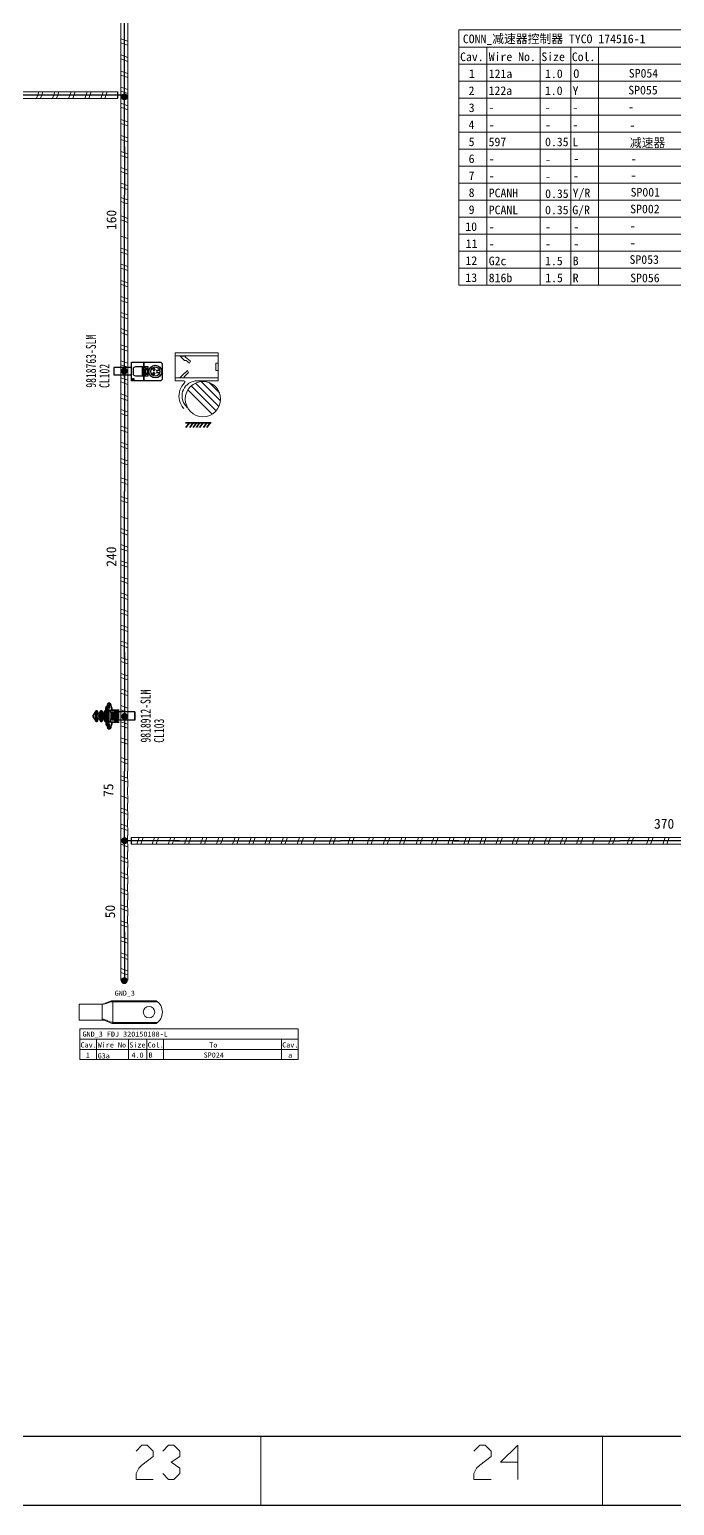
# Model space of a CAD drawing. Header units: millimetres. Extents: x 17 to 3784, y 12 to 1382.
# Drawn here: x 1148.4 to 1242.7, y 12.2 to 228.1 of the extents above; entities that cross this region are included whole.
import ezdxf

# ---------------------------------------------------------------- set-up
doc = ezdxf.new("R2010")
doc.units = ezdxf.units.MM
doc.layers.add('ENT', color=7, linetype='Continuous', lineweight=18)
doc.layers.add('粗实线层', color=7, linetype='Continuous', lineweight=35)
doc.styles.add('FangSong_GB2312_Style', font='simfang.ttf')
doc.styles.add('foton', font='', dxfattribs={"width": 0.7})
doc.styles.get('foton').set_extended_font_data('宋体')

# ---------------------------------------------------------------- blocks, each defined once
blk = doc.blocks.new('Z$W@#6C454813')
at = {"color": 255}
for p, q in [((2.47, 10.11), (1.59, 9.69)), ((1.89, 9.2), (2.75, 9.65)), ((2.65, 11.55), (2.65, 10.52)), ((3.07, 9.71), (3.86, 9.06)), ((3.23, 10.52), (3.23, 11.55)), ((4.23, 9.5), (3.43, 10.16)), ((1.37, 6.03), (4.35, 6.03)), ((1.9, 6.95), (1.67, 6.95)), ((1.67, 6.95), (1.67, 6.55)), ((1.9, 6.95), (1.9, 7.61)), ((1.9, 7.61), (3.87, 7.61)), ((2.25, 7.31), (1.9, 7.31)), ((2.25, 6.96), (3.52, 6.96)), ((2.25, 6.77), (3.52, 6.77)), ((3.52, 7.31), (3.87, 7.31)), ((3.87, 7.61), (3.87, 6.95)), ((3.87, 6.95), (4.13, 6.95)), ((4.13, 6.95), (4.13, 6.55))]:
    blk.add_line(p, q, dxfattribs=at)
for points in [[(0.7, 12.33), (5.15, 12.33, -0.414214), (5.85, 11.63), (5.85, 6.55), (0, 6.55), (0, 11.63, -0.414214)], [(1.37, 6.55), (4.35, 6.55), (4.35, 4.06, -0.414214), (3.65, 3.36), (2.07, 3.36, -0.414214), (1.37, 4.06)]]:
    blk.add_lwpolyline(points, format="xyb", close=True, dxfattribs=at)
for points in [[(0, 6.55), (5.85, 6.55), (5.85, 2.73), (0, 2.73)], [(1.37, 7.8), (4.35, 7.8), (4.35, 6.55), (1.37, 6.55)], [(2.25, 7.61), (3.52, 7.61), (3.52, 6.55), (2.25, 6.55)], [(1.65, 2.73), (1.65, -2.71), (3.97, -2.71), (3.97, 2.73)], [(5.12, 3.5), (5.57, 3.5), (5.57, 3.12), (5.12, 3.12)]]:
    blk.add_lwpolyline(points, close=True, dxfattribs=at)
for radius in [1.97, 1.42]:
    blk.add_circle((2.93, 10.16), radius, dxfattribs=at)
for centre, radius, start, end in [((2.71, 9.94), 0.29, 143.9769, 278.9054), ((2.94, 10.4), 0.31, 22.863, 157.137), ((3.18, 9.99), 0.299, 247.9797, 33.604)]:
    blk.add_arc(centre, radius, start, end, dxfattribs=at)

msp = doc.modelspace()

# ---------------------------------------------------------------- hatches: boundary and pattern name
h = msp.add_hatch(color=0)
edge = h.paths.add_edge_path(flags=0)
edge.add_arc((1162.23, 218.25), 0.507, 180, 540)
h = msp.add_hatch(color=0)
edge = h.paths.add_edge_path(flags=0)
edge.add_arc((1162.21, 178.15), 0.507, 180, 540)
h = msp.add_hatch(color=0)
edge = h.paths.add_edge_path(flags=0)
edge.add_arc((1162.26, 127.63), 0.507, 180, 540)
h = msp.add_hatch(color=0)
edge = h.paths.add_edge_path(flags=0)
edge.add_arc((1162.26, 109.45), 0.507, 180, 540)
h = msp.add_hatch(color=0)
edge = h.paths.add_edge_path(flags=0)
edge.add_arc((1162.22, 88.98), 0.507, 180, 540)

# ---------------------------------------------------------------- linework, layer by layer
for p, q in [((1161.24, 219.01), (1161.24, 218.08)), ((1163.24, 109.92), (1163.24, 108.93)), ((1161.72, 89.03), (1162.71, 89.03))]:
    msp.add_line(p, q)
at = {"color": 0, "lineweight": 35, "ltscale": 0.027679}
for p, q in [((1160.11, 129.56), (1159.86, 129.56)), ((1160.11, 125.79), (1159.86, 125.79))]:
    msp.add_line(p, q, dxfattribs=at)
at = {"color": 0, "lineweight": 35, "ltscale": 0.100609}
msp.add_line((1157.64, 127.67), (1158.09, 128.44), dxfattribs=at)
at = {"color": 0, "lineweight": 35, "ltscale": 0.10061}
msp.add_line((1157.64, 127.67), (1158.09, 126.91), dxfattribs=at)
at = {"color": 0, "lineweight": 35, "ltscale": 0.017883}
for p, q in [((1158.1, 128.45), (1158.26, 128.45)), ((1158.1, 126.9), (1158.26, 126.9))]:
    msp.add_line(p, q, dxfattribs=at)
at = {"color": 0, "lineweight": 35, "ltscale": 0.032245}
for p, q in [((1158.26, 128.05), (1158.54, 128.05)), ((1158.26, 127.29), (1158.54, 127.29))]:
    msp.add_line(p, q, dxfattribs=at)
at = {"color": 0, "lineweight": 35, "ltscale": 0.051179}
for p, q in [((1158.54, 128.05), (1158.77, 128.44)), ((1158.54, 127.3), (1158.77, 126.91))]:
    msp.add_line(p, q, dxfattribs=at)
at = {"color": 0, "lineweight": 35, "ltscale": 0.019769}
for p, q in [((1158.78, 128.45), (1158.96, 128.45)), ((1158.78, 126.9), (1158.96, 126.9))]:
    msp.add_line(p, q, dxfattribs=at)
at = {"color": 0, "lineweight": 35, "ltscale": 0.029858}
for p, q in [((1158.9, 128.05), (1159.16, 128.05)), ((1158.9, 127.29), (1159.16, 127.29))]:
    msp.add_line(p, q, dxfattribs=at)
at = {"color": 0, "lineweight": 35, "ltscale": 0.051177}
msp.add_line((1159.16, 128.05), (1159.39, 128.44), dxfattribs=at)
at = {"color": 0, "lineweight": 35, "ltscale": 0.01853}
msp.add_line((1159.4, 128.45), (1159.57, 128.45), dxfattribs=at)
at = {"color": 0, "lineweight": 35, "ltscale": 0.02207}
for p, q in [((1159.51, 128.05), (1159.7, 128.05)), ((1159.51, 127.29), (1159.7, 127.29))]:
    msp.add_line(p, q, dxfattribs=at)
at = {"color": 0, "lineweight": 35, "ltscale": 0.120856}
for p, q in [((1161.27, 128.56), (1160.2, 128.56)), ((1161.27, 126.79), (1160.2, 126.79))]:
    msp.add_line(p, q, dxfattribs=at)
at = {"color": 0, "lineweight": 35, "ltscale": 0.032373}
for p, q in [((1160.43, 128.23), (1160.72, 128.23)), ((1160.62, 128.22), (1160.91, 128.22))]:
    msp.add_line(p, q, dxfattribs=at)
at = {"color": 0, "lineweight": 35, "ltscale": 0.021804}
for p, q in [((1160.62, 128.22), (1160.43, 128.23)), ((1160.91, 128.31), (1160.72, 128.32)), ((1160.91, 128.22), (1160.72, 128.23)), ((1161.27, 128.56), (1161.46, 128.56)), ((1160.91, 127.12), (1160.72, 127.12)), ((1161.27, 126.79), (1161.46, 126.78))]:
    msp.add_line(p, q, dxfattribs=at)
at = {"color": 0, "lineweight": 35, "ltscale": 0.124999}
msp.add_line((1160.43, 127.12), (1160.43, 128.23), dxfattribs=at)
at = {"color": 0, "lineweight": 35, "ltscale": 0.1}
for p, q in [((1160.51, 128.12), (1160.51, 127.23)), ((1160.9, 128.12), (1160.9, 127.23))]:
    msp.add_line(p, q, dxfattribs=at)
at = {"color": 0, "lineweight": 35, "ltscale": 0.009468}
msp.add_line((1160.59, 128.12), (1160.51, 128.12), dxfattribs=at)
at = {"color": 0, "lineweight": 35, "ltscale": 0.099998}
for p, q in [((1160.59, 128.12), (1160.59, 127.24)), ((1160.7, 128.12), (1160.7, 127.24))]:
    msp.add_line(p, q, dxfattribs=at)
at = {"color": 0, "lineweight": 35, "ltscale": 0.012451}
for p, q in [((1160.7, 128.12), (1160.59, 128.12)), ((1161.14, 128.19), (1161.03, 128.19)), ((1160.7, 127.24), (1160.59, 127.24)), ((1161.14, 127.17), (1161.03, 127.17))]:
    msp.add_line(p, q, dxfattribs=at)
at = {"color": 0, "lineweight": 35, "ltscale": 0.01149}
msp.add_line((1160.62, 128.12), (1160.62, 128.22), dxfattribs=at)
at = {"color": 0, "lineweight": 35, "ltscale": 0.002181}
for p, q in [((1160.72, 128.12), (1160.7, 128.12)), ((1160.72, 127.23), (1160.7, 127.24))]:
    msp.add_line(p, q, dxfattribs=at)
at = {"color": 0, "lineweight": 35, "ltscale": 0.010001}
for p, q in [((1160.72, 128.32), (1160.72, 128.23)), ((1160.72, 127.12), (1160.72, 127.04))]:
    msp.add_line(p, q, dxfattribs=at)
at = {"color": 0, "lineweight": 35, "ltscale": 0.047321}
for p, q in [((1160.72, 128.32), (1161.14, 128.32)), ((1160.72, 127.04), (1161.14, 127.04))]:
    msp.add_line(p, q, dxfattribs=at)
at = {"color": 0, "lineweight": 35, "ltscale": 0.019922}
for p, q in [((1160.9, 128.12), (1160.72, 128.12)), ((1160.9, 127.23), (1160.72, 127.23))]:
    msp.add_line(p, q, dxfattribs=at)
at = {"color": 0, "lineweight": 35, "ltscale": 0.099999}
for p, q in [((1160.72, 128.12), (1160.72, 127.23)), ((1160.9, 128.12), (1160.9, 127.23))]:
    msp.add_line(p, q, dxfattribs=at)
at = {"color": 0, "lineweight": 35, "ltscale": 0.000439834}
msp.add_line((1160.9, 128.12), (1160.9, 128.12), dxfattribs=at)
at = {"color": 0, "lineweight": 35, "ltscale": 0.025537}
msp.add_line((1160.91, 128.31), (1161.14, 128.31), dxfattribs=at)
at = {"color": 0, "lineweight": 35, "ltscale": 0.01}
msp.add_line((1160.91, 128.31), (1160.91, 128.22), dxfattribs=at)
at = {"color": 0, "lineweight": 35, "ltscale": 0.114999}
msp.add_line((1161.03, 127.17), (1161.03, 128.19), dxfattribs=at)
at = {"color": 0, "lineweight": 35, "ltscale": 0.014999}
msp.add_line((1161.14, 128.19), (1161.14, 128.32), dxfattribs=at)
at = {"color": 0, "lineweight": 35, "ltscale": 0.199999}
msp.add_line((1161.27, 128.56), (1161.27, 126.79), dxfattribs=at)
at = {"color": 0}
for p, q in [((1163.75, 128.29), (1161.36, 128.28)), ((1163.75, 127.06), (1161.36, 127.07))]:
    msp.add_line(p, q, dxfattribs=at)
at = {"color": 0, "lineweight": 35, "ltscale": 0.137499}
for p, q in [((1161.36, 128.28), (1161.36, 127.07)), ((1163.75, 128.29), (1163.75, 127.06))]:
    msp.add_line(p, q, dxfattribs=at)
at = {"color": 0, "lineweight": 35, "ltscale": 0.051178}
msp.add_line((1159.16, 127.3), (1159.39, 126.91), dxfattribs=at)
at = {"color": 0, "lineweight": 35, "ltscale": 0.018536}
msp.add_line((1159.4, 126.9), (1159.57, 126.9), dxfattribs=at)
at = {"color": 0, "lineweight": 35, "ltscale": 0.032379}
msp.add_line((1160.43, 127.12), (1160.72, 127.12), dxfattribs=at)
at = {"color": 0, "lineweight": 35, "ltscale": 0.113794}
msp.add_line((1160.45, 126.78), (1161.46, 126.78), dxfattribs=at)
at = {"color": 0, "lineweight": 35, "ltscale": 0.010273}
msp.add_line((1160.6, 127.23), (1160.51, 127.23), dxfattribs=at)
at = {"color": 0, "lineweight": 35, "ltscale": 0.004356}
msp.add_line((1160.51, 127.23), (1160.55, 127.23), dxfattribs=at)
at = {"color": 0, "lineweight": 35, "ltscale": 0.023842}
msp.add_line((1160.55, 127.23), (1160.76, 127.23), dxfattribs=at)
at = {"color": 0, "lineweight": 35, "ltscale": 0.001513}
msp.add_line((1160.59, 127.24), (1160.61, 127.23), dxfattribs=at)
at = {"color": 0, "lineweight": 35, "ltscale": 0.012045}
msp.add_line((1160.62, 127.12), (1160.62, 127.23), dxfattribs=at)
at = {"color": 0, "lineweight": 35, "ltscale": 0.002853}
msp.add_line((1160.77, 127.23), (1160.74, 127.23), dxfattribs=at)
at = {"color": 0, "lineweight": 35, "ltscale": 0.018183}
msp.add_line((1160.74, 127.23), (1160.9, 127.23), dxfattribs=at)
at = {"color": 0, "lineweight": 35, "ltscale": 0.000439867}
msp.add_line((1160.9, 127.23), (1160.9, 127.23), dxfattribs=at)
at = {"color": 0, "lineweight": 35, "ltscale": 0.009064}
msp.add_line((1160.91, 127.12), (1160.91, 127.04), dxfattribs=at)
at = {"color": 0, "lineweight": 35, "ltscale": 0.012463}
msp.add_line((1161.14, 127.16), (1161.03, 127.17), dxfattribs=at)
at = {"color": 0, "lineweight": 35, "ltscale": 0.015}
msp.add_line((1161.14, 127.04), (1161.14, 127.17), dxfattribs=at)
for points in [[(18.14, 1381.34), (3479.85, 1381.34), (3479.85, 12.21), (18.14, 12.21)], [(43.28, 1371.36), (3469.6, 1371.36), (3469.6, 22.31), (43.28, 22.31)]]:
    msp.add_lwpolyline(points, close=True)
at = {"color": 0, "linetype": 'Continuous', "lineweight": 13}
for points in [[(1162.23, 234.5), (1162.23, 210.99)], [(1162.23, 201.54), (1162.23, 178.03)], [(1175.97, 180.35), (1169.67, 180.35), (1169.67, 180.79), (1175.97, 180.79), (1175.97, 178.2), (1175.97, 179.31), (1175.6, 179.31), (1175.97, 179.31)], [(1175.97, 177.16), (1169.67, 177.16), (1169.67, 180.35)], [(1171.18, 180.34), (1170.38, 180.34), (1170.4, 180.32), (1171.04, 179.68), (1171.3, 179.68), (1171.74, 179.31), (1171.89, 179.57), (1171.16, 180.18)], [(1171.16, 180.18), (1171.13, 180.23), (1171.13, 180.28), (1171.16, 180.33), (1171.18, 180.34)], [(1175.97, 176.71), (1175.97, 178.2), (1175.6, 178.2), (1175.6, 179.31), (1175.6, 178.2), (1175.97, 178.2)], [(1162.23, 177.85), (1162.23, 160.51)], [(1169.67, 176.71), (1169.67, 177.16)], [(1170.99, 177.32), (1171.6, 177.93), (1171.45, 178.2), (1171.08, 177.83), (1171.04, 177.83), (1170.4, 177.19), (1170.38, 177.17), (1171.01, 177.17)], [(1169.67, 176.72), (1170.9, 176.72)], [(1171.03, 176.4), (1170.82, 176.17), (1170.64, 175.92), (1170.49, 175.64), (1170.37, 175.36), (1170.29, 175.06), (1170.24, 174.75), (1170.22, 174.44), (1170.25, 174.13), (1170.31, 173.83), (1170.41, 173.53), (1170.53, 173.25), (1170.69, 172.98), (1170.81, 172.82), (1170.94, 172.67)], [(1171.41, 172.83), (1171.21, 173.04), (1171.03, 173.28), (1170.89, 173.53), (1170.78, 173.81), (1170.7, 174.15), (1170.67, 174.49), (1170.7, 174.84), (1170.76, 175.13), (1170.87, 175.41), (1171.01, 175.67), (1171.18, 175.91), (1171.41, 176.15), (1171.68, 176.36), (1171.97, 176.52), (1172.29, 176.63), (1172.59, 176.69), (1172.89, 176.72)], [(1171.03, 176.4), (1171.07, 176.47), (1171.08, 176.54), (1171.07, 176.6), (1171.01, 176.67), (1170.93, 176.71), (1170.9, 176.72)], [(1175.08, 171.84), (1171.53, 175.4)], [(1175.65, 172.32), (1172, 175.97)], [(1176.07, 172.95), (1172.63, 176.39)], [(1172.89, 176.72), (1175.97, 176.72)], [(1176.3, 173.77), (1173.45, 176.61)], [(1176.14, 174.98), (1174.66, 176.45)], [(1162.23, 160.51), (1162.23, 137)], [(1162.23, 136.97), (1162.23, 119.64)]]:
    msp.add_lwpolyline(points, dxfattribs=at)
at = {"color": 0, "linetype": 'Continuous', "lineweight": 25}
for points in [[(1162.23, 210.2), (1162.23, 234.5)], [(1162.23, 177.24), (1162.23, 203.87)], [(1162.23, 177.85), (1162.23, 160.51)], [(1162.23, 136.22), (1162.23, 160.51)], [(1162.23, 136.98), (1162.23, 119.64)]]:
    msp.add_lwpolyline(points, dxfattribs=at)
at = {"color": 7, "linetype": 'Continuous', "lineweight": 0}
for points in [[(1161.74, 227.44), (1161.74, 229.79)], [(1162.72, 229.79), (1162.72, 227.44)], [(1161.74, 225.08), (1161.74, 227.44)], [(1161.74, 226.73), (1162.72, 226.38)], [(1162.72, 227.44), (1162.72, 225.08)], [(1161.74, 226.14), (1162.72, 225.79)], [(1161.74, 222.73), (1161.74, 225.08)], [(1162.72, 225.08), (1162.72, 222.73)], [(1161.74, 224.38), (1162.72, 224.02)], [(1161.74, 223.79), (1162.72, 223.43)], [(1161.74, 220.37), (1161.74, 222.73)], [(1162.72, 222.73), (1162.72, 220.37)], [(1161.74, 222.02), (1162.72, 221.67)], [(1161.74, 221.43), (1162.72, 221.08)], [(1161.74, 218.02), (1161.74, 220.37)], [(1162.72, 220.37), (1162.72, 218.02)], [(1146.31, 218.98), (1148.66, 218.98)], [(1148.66, 218.98), (1151.02, 218.98)], [(1149.72, 218.98), (1149.37, 218)], [(1150.31, 218.98), (1149.96, 218)], [(1151.02, 218.98), (1153.37, 218.98)], [(1152.08, 218.98), (1151.72, 218)], [(1152.66, 218.98), (1152.31, 218)], [(1153.37, 218.98), (1155.73, 218.98)], [(1154.43, 218.98), (1154.08, 218)], [(1155.02, 218.98), (1154.67, 218)], [(1155.73, 218.98), (1161.32, 218.98)], [(1156.78, 218.98), (1156.43, 218)], [(1157.37, 218.98), (1157.02, 218)], [(1159.14, 218.98), (1158.79, 218)], [(1159.73, 218.98), (1159.37, 218)], [(1161.74, 219.67), (1162.72, 219.31)], [(1161.74, 219.08), (1162.72, 218.72)], [(1148.66, 218), (1146.31, 218)], [(1151.02, 218), (1148.66, 218)], [(1153.37, 218), (1151.02, 218)], [(1155.73, 218), (1153.37, 218)], [(1161.28, 218), (1155.73, 218)], [(1161.74, 215.66), (1161.74, 218.02)], [(1161.74, 217.31), (1162.72, 216.96)], [(1161.74, 216.72), (1162.72, 216.37)], [(1162.72, 218.02), (1162.72, 215.66)], [(1161.74, 213.31), (1161.74, 215.66)], [(1161.74, 214.96), (1162.72, 214.6)], [(1161.74, 214.37), (1162.72, 214.02)], [(1162.72, 215.66), (1162.72, 213.31)], [(1161.74, 210.96), (1161.74, 213.31)], [(1161.74, 212.6), (1162.72, 212.25)], [(1161.74, 212.01), (1162.72, 211.66)], [(1162.72, 213.31), (1162.72, 210.96)], [(1161.74, 208.6), (1161.74, 210.96)], [(1162.72, 209.9), (1161.74, 210.25)], [(1162.72, 209.31), (1161.74, 209.66)], [(1162.72, 210.96), (1162.72, 208.6)], [(1161.74, 206.25), (1161.74, 208.6)], [(1162.72, 207.54), (1161.74, 207.9)], [(1162.72, 206.95), (1161.74, 207.31)], [(1162.72, 208.6), (1162.72, 206.25)], [(1162.7, 205.28), (1161.72, 205.63)], [(1161.74, 203.89), (1161.74, 206.25)], [(1162.72, 206.25), (1162.72, 203.89)], [(1162.7, 204.69), (1161.72, 205.04)], [(1162.71, 203.19), (1161.73, 203.54)], [(1162.71, 202.6), (1161.73, 202.95)], [(1161.74, 201.54), (1161.74, 203.89)], [(1162.72, 203.89), (1162.72, 201.54)], [(1161.74, 199.18), (1161.74, 201.54)], [(1161.74, 200.83), (1162.72, 200.48)], [(1162.72, 201.54), (1162.72, 199.18)], [(1161.74, 200.24), (1162.72, 199.89)], [(1161.74, 196.83), (1161.74, 199.18)], [(1162.72, 199.18), (1162.72, 196.83)], [(1161.74, 197.89), (1162.72, 197.54)], [(1161.74, 194.48), (1161.74, 196.83)], [(1162.72, 196.83), (1162.72, 194.48)], [(1161.74, 196.12), (1162.72, 195.77)], [(1161.74, 195.54), (1162.72, 195.18)], [(1161.74, 193.77), (1162.72, 193.42)], [(1161.74, 193.18), (1162.72, 192.83)], [(1161.74, 117.28), (1161.74, 119.64)], [(1161.74, 118.93), (1162.72, 118.58)], [(1162.71, 119.64), (1162.72, 117.28)], [(1161.74, 118.34), (1162.72, 117.99)], [(1161.74, 114.93), (1161.74, 117.28)], [(1162.71, 117.28), (1162.72, 114.93)], [(1161.74, 115.99), (1162.72, 115.63)], [(1161.74, 112.57), (1161.74, 114.93)], [(1162.71, 114.93), (1162.72, 112.57)], [(1161.74, 114.22), (1162.72, 113.87)], [(1161.74, 113.63), (1162.72, 113.28)], [(1161.74, 110.22), (1161.74, 112.57)], [(1162.71, 112.57), (1162.72, 110.22)], [(1161.74, 111.87), (1162.72, 111.51)], [(1161.74, 111.28), (1162.72, 110.92)], [(1161.74, 107.86), (1161.74, 110.22)], [(1162.71, 110.22), (1162.72, 107.86)], [(1161.74, 109.51), (1162.72, 109.16)], [(1161.74, 108.92), (1162.72, 108.57)], [(1163.25, 109.91), (1165.6, 109.91)], [(1165.6, 108.93), (1163.25, 108.93)], [(1164.04, 108.95), (1164.4, 109.93)], [(1164.63, 108.95), (1164.98, 109.93)], [(1165.6, 109.91), (1167.96, 109.91)], [(1167.96, 108.93), (1165.6, 108.93)], [(1166.31, 108.93), (1166.66, 109.91)], [(1166.9, 108.93), (1167.25, 109.91)], [(1167.96, 109.91), (1170.31, 109.91)], [(1170.31, 108.93), (1167.96, 108.93)], [(1168.66, 108.93), (1169.02, 109.91)], [(1169.25, 108.93), (1169.61, 109.91)], [(1170.31, 109.91), (1172.67, 109.91)], [(1172.67, 108.93), (1170.31, 108.93)], [(1171.37, 109.91), (1171.02, 108.93)], [(1171.96, 109.91), (1171.61, 108.93)], [(1172.67, 109.91), (1175.02, 109.91)], [(1175.02, 108.93), (1172.67, 108.93)], [(1173.72, 109.91), (1173.37, 108.93)], [(1174.31, 109.91), (1173.96, 108.93)], [(1175.02, 109.91), (1177.37, 109.91)], [(1177.37, 108.93), (1175.02, 108.93)], [(1176.08, 109.91), (1175.73, 108.93)], [(1176.67, 109.91), (1176.31, 108.93)], [(1177.37, 109.91), (1179.73, 109.91)], [(1179.73, 108.93), (1177.37, 108.93)], [(1178.43, 109.91), (1178.08, 108.93)], [(1179.02, 109.91), (1178.67, 108.93)], [(1179.73, 109.91), (1182.08, 109.91)], [(1182.08, 108.93), (1179.73, 108.93)], [(1180.79, 109.91), (1180.43, 108.93)], [(1181.38, 109.91), (1181.02, 108.93)], [(1182.08, 109.91), (1184.44, 109.91)], [(1184.44, 108.93), (1182.08, 108.93)], [(1183.14, 109.91), (1182.79, 108.93)], [(1183.73, 109.91), (1183.38, 108.93)], [(1184.44, 109.91), (1186.79, 109.91)], [(1186.79, 108.93), (1184.44, 108.93)], [(1185.5, 109.91), (1185.14, 108.93)], [(1186.09, 109.91), (1185.73, 108.93)], [(1186.79, 109.91), (1189.15, 109.91)], [(1189.15, 108.93), (1186.79, 108.93)], [(1187.85, 109.91), (1187.5, 108.93)], [(1188.44, 109.91), (1188.09, 108.93)], [(1189.15, 109.91), (1191.5, 109.91)], [(1191.5, 108.93), (1189.15, 108.93)], [(1190.21, 109.91), (1189.85, 108.93)], [(1191.5, 109.91), (1193.85, 109.91)], [(1193.85, 108.93), (1191.5, 108.93)], [(1192.56, 109.91), (1192.21, 108.93)], [(1193.15, 109.91), (1192.8, 108.93)], [(1193.85, 109.91), (1196.21, 109.91)], [(1196.21, 108.93), (1193.85, 108.93)], [(1194.91, 108.94), (1195.27, 109.92)], [(1195.5, 108.94), (1195.86, 109.92)], [(1199.42, 108.93), (1195.97, 108.93)], [(1196.05, 109.91), (1199.42, 109.91)], [(1197.77, 108.93), (1198.12, 109.91)], [(1198.36, 108.93), (1198.71, 109.91)], [(1199.42, 109.91), (1201.77, 109.91)], [(1201.77, 108.93), (1199.42, 108.93)], [(1200.12, 108.93), (1200.48, 109.91)], [(1200.71, 108.93), (1201.06, 109.91)], [(1201.77, 109.91), (1204.13, 109.91)], [(1204.13, 108.93), (1201.77, 108.93)], [(1202.48, 108.93), (1202.83, 109.91)], [(1203.07, 108.93), (1203.42, 109.91)], [(1204.13, 109.91), (1206.48, 109.91)], [(1206.48, 108.93), (1204.13, 108.93)], [(1204.92, 108.95), (1205.27, 109.93)], [(1205.51, 108.95), (1205.86, 109.93)], [(1206.48, 109.91), (1208.83, 109.91)], [(1208.83, 108.93), (1206.48, 108.93)], [(1207.19, 108.93), (1207.54, 109.91)], [(1207.77, 108.93), (1208.13, 109.91)], [(1208.83, 109.91), (1211.19, 109.91)], [(1211.19, 108.93), (1208.83, 108.93)], [(1209.54, 108.93), (1209.89, 109.91)], [(1210.13, 108.93), (1210.48, 109.91)], [(1211.19, 109.9), (1213.54, 109.9)], [(1213.54, 108.92), (1211.19, 108.92)], [(1212.25, 109.9), (1211.9, 108.92)], [(1212.84, 109.9), (1212.49, 108.92)], [(1213.54, 109.9), (1215.9, 109.9)], [(1215.9, 108.92), (1213.54, 108.92)], [(1214.6, 109.9), (1214.25, 108.92)], [(1215.19, 109.9), (1214.84, 108.92)], [(1215.9, 109.9), (1218.25, 109.9)], [(1218.25, 108.92), (1215.9, 108.92)], [(1216.96, 109.9), (1216.61, 108.92)], [(1217.55, 109.9), (1217.19, 108.92)], [(1218.25, 109.9), (1220.61, 109.9)], [(1220.61, 108.92), (1218.25, 108.92)], [(1219.31, 109.9), (1218.96, 108.92)], [(1219.9, 109.9), (1219.55, 108.92)], [(1220.61, 109.9), (1222.96, 109.9)], [(1222.96, 108.92), (1220.61, 108.92)], [(1221.67, 109.9), (1221.31, 108.92)], [(1222.26, 109.9), (1221.9, 108.92)], [(1222.96, 109.9), (1225.32, 109.9)], [(1225.32, 108.92), (1222.96, 108.92)], [(1224.02, 109.9), (1223.67, 108.92)], [(1224.61, 109.9), (1224.26, 108.92)], [(1225.32, 109.9), (1227.67, 109.9)], [(1227.67, 108.92), (1225.32, 108.92)], [(1226.38, 109.9), (1226.02, 108.92)], [(1226.96, 109.9), (1226.61, 108.92)], [(1227.67, 109.9), (1230.03, 109.9)], [(1230.03, 108.92), (1227.67, 108.92)], [(1228.73, 109.9), (1228.38, 108.92)], [(1229.32, 109.9), (1228.97, 108.92)], [(1230.03, 109.9), (1232.38, 109.9)], [(1232.38, 108.92), (1230.03, 108.92)], [(1231.08, 109.9), (1230.73, 108.92)], [(1232.38, 109.9), (1234.73, 109.9)], [(1234.73, 108.92), (1232.38, 108.92)], [(1233.44, 109.9), (1233.09, 108.92)], [(1234.03, 109.9), (1233.68, 108.92)], [(1234.73, 109.9), (1237.09, 109.9)], [(1237.09, 108.92), (1234.73, 108.92)], [(1235.79, 108.94), (1236.15, 109.92)], [(1236.38, 108.94), (1236.74, 109.92)], [(1240.3, 108.92), (1236.85, 108.92)], [(1236.93, 109.9), (1240.3, 109.9)], [(1238.65, 108.92), (1239, 109.9)], [(1239.24, 108.92), (1239.59, 109.9)], [(1240.3, 109.9), (1242.65, 109.9)], [(1242.65, 108.92), (1240.3, 108.92)], [(1241, 108.92), (1241.36, 109.9)], [(1241.59, 108.92), (1241.94, 109.9)], [(1242.65, 109.9), (1245, 109.9)], [(1245, 108.92), (1242.65, 108.92)], [(1161.74, 105.51), (1161.74, 107.86)], [(1161.74, 107.16), (1162.72, 106.8)], [(1161.74, 106.57), (1162.72, 106.22)], [(1162.71, 107.86), (1162.72, 105.51)], [(1161.74, 103.16), (1161.74, 105.51)], [(1161.74, 104.8), (1162.72, 104.45)], [(1161.74, 104.21), (1162.72, 103.86)], [(1162.71, 105.51), (1162.72, 103.16)], [(1161.74, 100.8), (1161.74, 103.16)], [(1161.74, 102.45), (1162.72, 102.1)], [(1161.74, 101.86), (1162.72, 101.51)], [(1162.71, 103.16), (1162.72, 100.8)], [(1161.74, 98.45), (1161.74, 100.8)], [(1161.74, 100.09), (1162.72, 99.74)], [(1161.74, 99.51), (1162.72, 99.15)], [(1162.71, 100.8), (1162.72, 98.45)], [(1161.74, 96.09), (1161.74, 98.45)], [(1161.74, 97.74), (1162.72, 97.39)], [(1161.74, 97.15), (1162.72, 96.8)], [(1162.71, 98.45), (1162.72, 96.09)], [(1161.74, 93.74), (1161.74, 96.09)], [(1162.72, 95.03), (1161.74, 95.39)], [(1162.72, 96.09), (1162.72, 93.74)], [(1162.72, 94.44), (1161.74, 94.8)], [(1161.74, 91.38), (1161.74, 93.74)], [(1162.72, 92.68), (1161.74, 93.03)], [(1162.72, 93.74), (1162.72, 91.38)], [(1162.7, 90.41), (1161.72, 90.77)], [(1162.72, 92.09), (1161.74, 92.44)], [(1161.74, 89.03), (1161.74, 91.38)], [(1162.72, 91.38), (1162.72, 89.03)], [(1162.7, 89.82), (1161.72, 90.18)]]:
    msp.add_lwpolyline(points, dxfattribs=at)
at = {"color": 7, "linetype": 'Continuous', "lineweight": 13}
for points in [[(1211.19, 228.06), (1264.43, 228.06)], [(1211.19, 228.06), (1211.19, 190.71)], [(1211.19, 225.5), (1264.43, 225.5)], [(1215.25, 225.5), (1215.25, 190.71)], [(1223.09, 225.5), (1223.09, 190.71)], [(1227.54, 225.5), (1227.54, 190.71)], [(1231.6, 225.5), (1231.6, 190.71)], [(1211.19, 223.02), (1264.43, 223.02)], [(1211.19, 220.53), (1264.43, 220.53)], [(1211.19, 218.05), (1264.43, 218.05)], [(1211.19, 215.56), (1264.43, 215.56)], [(1211.19, 213.08), (1264.43, 213.08)], [(1162.23, 210.95), (1162.23, 203.86)], [(1211.19, 210.59), (1264.43, 210.59)], [(1211.19, 208.11), (1264.43, 208.11)], [(1211.19, 205.62), (1264.43, 205.62)], [(1211.19, 203.13), (1264.43, 203.13)], [(1211.19, 200.65), (1264.43, 200.65)], [(1211.19, 198.16), (1264.43, 198.16)], [(1211.19, 195.68), (1264.43, 195.68)], [(1211.19, 193.19), (1264.43, 193.19)], [(1211.19, 190.71), (1264.43, 190.71)], [(1162.23, 119.64), (1162.23, 96.13)], [(1170.31, 109.42), (1163.22, 109.42)], [(1193.85, 109.42), (1170.34, 109.42)], [(1211.19, 109.42), (1193.85, 109.42)], [(1234.73, 109.41), (1211.22, 109.41)], [(1252.06, 109.41), (1234.73, 109.41)], [(1162.23, 96.09), (1162.23, 89)], [(1155.64, 85.56), (1158.97, 85.56), (1158.97, 83.21), (1155.64, 83.21), (1155.64, 85.56)], [(1159.11, 85.56), (1159.27, 85.59), (1159.41, 85.63), (1159.56, 85.71), (1159.98, 85.9), (1160.21, 85.98), (1160.35, 86.03), (1160.49, 86.05), (1160.54, 86.05)], [(1160.54, 85.88), (1160.44, 85.88), (1160.26, 85.86), (1160.12, 85.83), (1159.86, 85.75), (1159.58, 85.66), (1159.39, 85.61), (1159.32, 85.6), (1159.17, 85.57)], [(1166.87, 86.05), (1160.54, 86.05), (1160.54, 82.72), (1166.87, 82.72)], [(1167.1, 85.88), (1160.54, 85.88)], [(1160.54, 82.88), (1160.44, 82.89), (1160.33, 82.91), (1160.15, 82.95), (1160.01, 83.01), (1159.74, 83.13), (1159.62, 83.18), (1159.42, 83.27), (1159.35, 83.29), (1159.18, 83.34), (1159.08, 83.35), (1158.97, 83.36)], [(1159.17, 83.2), (1159.36, 83.16), (1159.52, 83.1), (1159.7, 83.01), (1160.14, 82.82), (1160.29, 82.76), (1160.44, 82.72), (1160.54, 82.72)], [(1160.54, 82.88), (1167.1, 82.88)], [(1155.71, 81.94), (1187.65, 81.94)], [(1155.71, 81.94), (1155.71, 77.43)], [(1155.71, 80.41), (1187.65, 80.41)], [(1158.15, 80.41), (1158.15, 77.43)], [(1162.85, 80.41), (1162.85, 77.43)], [(1165.52, 80.41), (1165.52, 77.43)], [(1167.96, 80.41), (1167.96, 77.43)], [(1185.22, 80.41), (1185.22, 77.43)], [(1187.65, 81.94), (1187.65, 77.43)], [(1155.71, 78.92), (1187.65, 78.92)], [(1155.71, 77.43), (1187.65, 77.43)], [(1182.18, 12.34), (1182.18, 22.33)], [(1232.18, 12.34), (1232.18, 22.33)], [(1163.94, 20.17), (1164.79, 21.03)], [(1164.79, 21.03), (1165.58, 21.03)], [(1165.58, 21.03), (1166.44, 20.17)], [(1166.44, 20.17), (1166.44, 19.39)], [(1167.84, 20.17), (1168.7, 21.03)], [(1168.7, 21.03), (1169.48, 21.03)], [(1169.48, 21.03), (1170.34, 20.17)], [(1170.34, 20.17), (1170.34, 19.39)], [(1213.39, 20.17), (1214.25, 21.03)], [(1214.25, 21.03), (1215.03, 21.03)], [(1215.03, 21.03), (1215.89, 20.17)], [(1215.89, 20.17), (1215.89, 19.39)], [(1219.79, 21.03), (1217.29, 18.53)], [(1219.79, 16.03), (1219.79, 21.03)], [(1164.33, 17.67), (1163.94, 16.88)], [(1164.79, 18.13), (1164.33, 17.67)], [(1166.44, 19.39), (1164.79, 18.13)], [(1170.34, 19.39), (1169.09, 18.53)], [(1169.09, 18.53), (1170.34, 17.67)], [(1170.34, 17.67), (1170.34, 16.88)], [(1213.78, 17.67), (1213.39, 16.88)], [(1214.25, 18.13), (1213.78, 17.67)], [(1215.89, 19.39), (1214.25, 18.13)], [(1217.29, 18.53), (1219.79, 18.53)], [(1163.94, 16.88), (1163.94, 16.03)], [(1163.94, 16.03), (1166.44, 16.03)], [(1168.7, 16.03), (1167.84, 16.88)], [(1169.48, 16.03), (1168.7, 16.03)], [(1170.34, 16.88), (1169.48, 16.03)], [(1213.39, 16.88), (1213.39, 16.03)], [(1213.39, 16.03), (1215.89, 16.03)]]:
    msp.add_lwpolyline(points, dxfattribs=at)
at = {"color": 7, "linetype": 'Continuous', "lineweight": 25}
for points in [[(1162.16, 218.49), (1117.31, 218.49)], [(1162.23, 210.96), (1162.23, 203.86)], [(1162.23, 95.34), (1162.23, 119.64)], [(1170.32, 109.42), (1162.13, 109.42)], [(1169.56, 109.42), (1193.85, 109.42)], [(1211.19, 109.42), (1193.85, 109.42)], [(1210.44, 109.41), (1234.73, 109.41)], [(1252.07, 109.41), (1234.73, 109.41)], [(1162.23, 96.1), (1162.23, 89)]]:
    msp.add_lwpolyline(points, dxfattribs=at)
at = {"color": 0, "linetype": 'Continuous', "lineweight": 0}
for points in [[(1161.74, 192.12), (1161.74, 194.48)], [(1162.72, 194.48), (1162.72, 192.12)], [(1161.74, 189.77), (1161.74, 192.12)], [(1161.74, 191.41), (1162.72, 191.06)], [(1161.74, 190.83), (1162.72, 190.47)], [(1162.72, 192.12), (1162.72, 189.77)], [(1161.74, 187.41), (1161.74, 189.77)], [(1161.74, 189.06), (1162.72, 188.71)], [(1161.74, 188.47), (1162.72, 188.12)], [(1162.72, 189.77), (1162.72, 187.41)], [(1161.74, 185.06), (1161.74, 187.41)], [(1161.74, 186.71), (1162.72, 186.35)], [(1161.74, 186.12), (1162.72, 185.76)], [(1162.72, 187.41), (1162.72, 185.06)], [(1161.74, 182.7), (1161.74, 185.06)], [(1161.74, 184.35), (1162.72, 184)], [(1161.74, 183.76), (1162.72, 183.41)], [(1162.72, 185.06), (1162.72, 182.7)], [(1161.74, 180.35), (1161.74, 182.7)], [(1161.74, 182), (1162.72, 181.64)], [(1161.74, 181.41), (1162.72, 181.06)], [(1162.72, 182.7), (1162.72, 180.35)], [(1161.74, 178), (1161.74, 180.35)], [(1161.74, 179.64), (1162.72, 179.29)], [(1162.72, 180.35), (1162.72, 178)], [(1161.74, 179.05), (1162.72, 178.7)], [(1161.74, 175.49), (1161.74, 178.39)], [(1162.72, 176.79), (1161.74, 177.14)], [(1162.72, 178.13), (1162.72, 175.49)], [(1162.72, 176.2), (1161.74, 176.55)], [(1161.74, 173.14), (1161.74, 175.49)], [(1162.72, 175.49), (1162.72, 173.14)], [(1162.72, 174.43), (1161.74, 174.79)], [(1162.72, 173.85), (1161.74, 174.2)], [(1161.74, 170.79), (1161.74, 173.14)], [(1162.72, 173.14), (1162.72, 170.79)], [(1162.7, 172.17), (1161.72, 172.52)], [(1162.7, 171.58), (1161.72, 171.93)], [(1161.74, 168.43), (1161.74, 170.79)], [(1162.72, 170.79), (1162.72, 168.43)], [(1162.72, 169.73), (1161.74, 170.08)], [(1162.72, 169.14), (1161.74, 169.49)], [(1161.74, 166.08), (1161.74, 168.43)], [(1162.72, 168.43), (1162.72, 166.08)], [(1162.72, 167.37), (1161.74, 167.72)], [(1162.72, 166.78), (1161.74, 167.14)], [(1161.74, 162.71), (1161.74, 166.08)], [(1162.72, 165.02), (1161.74, 165.37)], [(1162.72, 164.43), (1161.74, 164.78)], [(1162.72, 166.08), (1162.72, 162.63)], [(1162.71, 162.16), (1161.73, 162.52)], [(1162.71, 161.57), (1161.73, 161.93)], [(1161.74, 160.51), (1161.74, 162.87)], [(1162.72, 162.87), (1162.72, 160.51)], [(1161.74, 158.16), (1161.74, 160.51)], [(1161.74, 159.81), (1162.72, 159.46)], [(1162.72, 160.51), (1162.72, 158.16)], [(1161.74, 159.22), (1162.72, 158.87)], [(1161.74, 155.81), (1161.74, 158.16)], [(1162.72, 158.16), (1162.72, 155.81)], [(1161.74, 156.87), (1162.72, 156.51)], [(1161.74, 153.45), (1161.74, 155.81)], [(1162.72, 155.81), (1162.72, 153.45)], [(1161.74, 155.1), (1162.72, 154.75)], [(1161.74, 154.51), (1162.72, 154.16)], [(1161.74, 151.1), (1161.74, 153.45)], [(1162.72, 153.45), (1162.72, 151.1)], [(1161.74, 152.75), (1162.72, 152.39)], [(1161.74, 152.16), (1162.72, 151.8)], [(1161.74, 148.74), (1161.74, 151.1)], [(1161.74, 150.39), (1162.72, 150.04)], [(1161.74, 149.8), (1162.72, 149.45)], [(1162.72, 151.1), (1162.72, 148.74)], [(1161.74, 146.39), (1161.74, 148.74)], [(1161.74, 148.04), (1162.72, 147.68)], [(1161.74, 147.45), (1162.72, 147.09)], [(1162.72, 148.74), (1162.72, 146.39)], [(1161.74, 144.03), (1161.74, 146.39)], [(1161.74, 145.68), (1162.72, 145.33)], [(1161.74, 145.09), (1162.72, 144.74)], [(1162.72, 146.39), (1162.72, 144.03)], [(1161.74, 141.68), (1161.74, 144.03)], [(1161.74, 143.33), (1162.72, 142.97)], [(1161.74, 142.74), (1162.72, 142.39)], [(1162.72, 144.03), (1162.72, 141.68)], [(1161.74, 139.33), (1161.74, 141.68)], [(1161.74, 140.97), (1162.72, 140.62)], [(1161.74, 140.39), (1162.72, 140.03)], [(1162.72, 141.68), (1162.72, 139.33)], [(1161.74, 136.97), (1161.74, 139.33)], [(1161.74, 138.62), (1162.72, 138.27)], [(1162.72, 139.33), (1162.72, 136.97)], [(1161.74, 138.03), (1162.72, 137.68)], [(1161.74, 134.62), (1161.74, 136.97)], [(1162.72, 135.91), (1161.74, 136.26)], [(1162.72, 136.97), (1162.72, 134.62)], [(1162.72, 135.32), (1161.74, 135.67)], [(1161.74, 132.26), (1161.74, 134.62)], [(1162.72, 133.56), (1161.74, 133.91)], [(1162.72, 134.62), (1162.72, 132.26)], [(1162.72, 132.97), (1161.74, 133.32)], [(1161.74, 129.91), (1161.74, 132.26)], [(1162.72, 132.26), (1162.72, 129.91)], [(1162.7, 131.29), (1161.72, 131.64)], [(1162.7, 130.7), (1161.72, 131.05)], [(1161.74, 127.55), (1161.74, 129.91)], [(1162.72, 129.91), (1162.72, 127.55)], [(1162.72, 128.85), (1161.74, 129.2)], [(1162.72, 128.26), (1161.74, 128.61)], [(1161.74, 125.2), (1161.74, 127.55)], [(1162.72, 127.55), (1162.72, 125.2)], [(1162.72, 126.49), (1161.74, 126.85)], [(1162.72, 125.9), (1161.74, 126.26)], [(1161.74, 121.84), (1161.74, 125.2)], [(1162.72, 124.14), (1161.74, 124.49)], [(1162.72, 123.55), (1161.74, 123.9)], [(1162.72, 125.2), (1162.72, 121.75)], [(1162.7, 121.28), (1161.72, 121.64)], [(1162.7, 120.7), (1161.72, 121.05)], [(1161.74, 119.64), (1161.74, 121.99)], [(1162.72, 121.99), (1162.72, 119.64)]]:
    msp.add_lwpolyline(points, dxfattribs=at)
at = {"color": 0, "lineweight": 35}
msp.add_lwpolyline([(1160.45, 126.79), (1160.45, 126.79), (1160.45, 126.79), (1160.45, 126.79), (1160.2, 126.79)], dxfattribs=at)
at = {"color": 0, "linetype": 'Continuous', "lineweight": 13}
msp.add_circle((1173.73, 174.04), 2.58, dxfattribs=at)
at = {"color": 7, "linetype": 'Continuous', "lineweight": 13}
msp.add_circle((1165.84, 84.38), 0.833, dxfattribs=at)
at = {"color": 0, "linetype": 'Continuous', "lineweight": 13}
msp.add_arc((1171.05, 177.25), 0.092, 135, 243, dxfattribs=at)
at = {"color": 0, "lineweight": 35}
for centre, radius, start, end in [((1156.11, 127.67), 4.43, 11.5926, 24.6806), ((1155.99, 127.68), 4.3, 8.0608, 11.8594), ((1155.99, 127.68), 4.31, 348.1064, 8.0601), ((1156.11, 127.67), 4.43, 335.3204, 348.4449)]:
    msp.add_arc(centre, radius, start, end, dxfattribs=at)
at = {"color": 7, "linetype": 'Continuous', "lineweight": 13}
for centre, radius, start, end in [((1158.98, 87.17), 1.62, 270, 277), ((1165.84, 84.38), 1.96, 302, 58), ((1158.97, 81.64), 1.57, 83, 90), ((1158.98, 81.61), 1.59, 83, 90)]:
    msp.add_arc(centre, radius, start, end, dxfattribs=at)
at = {"color": 0, "lineweight": 35}
for centre, major_axis, ratio, start_param, end_param in [((1159.86, 127.67), (0, 1.88), 0.087133, 0, 1.067052), ((1160.11, 127.67), (0, -1.88), 0.087133, 3.141636, 4.208645), ((1160.11, 127.67), (0, -1.88), 0.087133, 2.954112, 3.141636), ((1158.1, 127.67), (0, 0.775), 0.087133, 0.14609, 2.995504), ((1158.1, 127.67), (0, 0.775), 0.087133, 6.283145, 6.429275), ((1158.26, 127.67), (0, 0.775), 0.087133, 6.283145, 9.424737), ((1158.26, 127.67), (0, 0.381), 0.087133, 1.067052, 3.141552), ((1158.26, 127.67), (0, 0.381), 0.087133, 6.283145, 7.350238), ((1158.26, 127.67), (0, 0.775), 0.087133, 5.225993, 6.283145), ((1158.55, 127.67), (0, 0.381), 0.087133, 0.14609, 2.995504), ((1158.78, 127.67), (0, 0.775), 0.087133, 0.14609, 2.995504), ((1158.78, 127.67), (0, 0.775), 0.087133, 6.283145, 6.429275), ((1158.96, 127.67), (0, 0.775), 0.087133, 0.14609, 2.995504), ((1158.96, 127.67), (0, 0.775), 0.087133, 6.283145, 6.429275), ((1158.96, 127.67), (0, 0.775), 0.087133, 5.225993, 6.283145), ((1159.17, 127.67), (0, 0.381), 0.087133, 0.14609, 2.995504), ((1159.4, 127.67), (0, 0.775), 0.087133, 0.14609, 2.995504), ((1159.4, 127.67), (0, 0.775), 0.087133, 6.283145, 6.429275), ((1159.57, 127.67), (0, 0.775), 0.087133, 0.14609, 2.995504), ((1159.57, 127.67), (0, 0.775), 0.087133, 6.283145, 6.429275), ((1159.57, 127.67), (0, 0.775), 0.087133, 5.225993, 6.283145), ((1159.71, 127.67), (0, 0.381), 0.087133, 0.183505, 2.958112), ((1159.86, 127.67), (0, -1.88), 0.087133, 4.208645, 6.279441), ((1160.11, 127.67), (0, 1.88), 0.087133, 1.067052, 3.141614), ((1158.1, 127.67), (0, 0.775), 0.087133, 2.995504, 3.141552), ((1158.26, 127.67), (0, 0.775), 0.087133, 3.141552, 4.198784), ((1158.78, 127.67), (0, 0.775), 0.087133, 2.995504, 3.141552), ((1158.96, 127.67), (0, 0.775), 0.087133, 2.995504, 3.141552), ((1158.96, 127.67), (0, 0.775), 0.087133, 3.141552, 4.198784), ((1159.4, 127.67), (0, 0.775), 0.087133, 2.995504, 3.141552), ((1159.57, 127.67), (0, 0.775), 0.087133, 2.995504, 3.141552), ((1159.57, 127.67), (0, 0.775), 0.087133, 3.141552, 4.198784), ((1159.86, 127.67), (0, 1.88), 0.087133, 3.137849, 3.141636), ((1160.11, 127.67), (0, 1.88), 0.087133, 3.141614, 3.329066), ((1160.38, 127.23), (0.221, 0), 0.00373, 6.048679, 6.283185), ((1160.55, 127.23), (0.221, 0), 0.00373, 5.995159, 6.283185), ((1160.55, 127.23), (0.221, 0), 0.00373, 0, 0.087245)]:
    msp.add_ellipse(centre, major_axis=major_axis, ratio=ratio, start_param=start_param, end_param=end_param, dxfattribs=at)
at = {"layer": '粗实线层', "color": 0}
for p, q in [((1171.17, 170.55), (1174.91, 170.55)), ((1171.75, 170.55), (1171.21, 169.89)), ((1172.32, 170.55), (1171.79, 169.89)), ((1172.81, 170.55), (1172.32, 169.89)), ((1173.24, 170.55), (1172.77, 169.89)), ((1173.75, 170.55), (1173.21, 169.89)), ((1174.32, 170.55), (1173.79, 169.89)), ((1174.81, 170.55), (1174.32, 169.89)), ((1159.76, 129.08), (1159.58, 129.08)), ((1159.59, 126.35), (1159.75, 126.35))]:
    msp.add_line(p, q, dxfattribs=at)
msp.add_arc((1170.36, 127.75), 10.86, 172.9696, 187.4029, dxfattribs=at)

# ---------------------------------------------------------------- block references
at = {"color": 0, "xscale": 0.4708704, "yscale": 0.4708704, "zscale": 0.4708704, "rotation": 270}
msp.add_blockref('Z$W@#6C454813', (1161.98, 179.45), dxfattribs=at)

# ---------------------------------------------------------------- texts
at = {"color": 7, "linetype": 'Continuous', "style": 'FangSong_GB2312_Style'}
for s, height, p in [('CONN_减速器控制器 TYCO 174516-1', 1.2655, (1211.76, 226.1)), ('Cav.', 1.265, (1211.36, 223.48)), ('Wire No.', 1.265, (1215.55, 223.48)), ('Size', 1.265, (1223.25, 223.48)), ('Col.', 1.265, (1227.71, 223.48)), ('1', 1.27, (1212.65, 221)), ('121a', 1.265, (1215.55, 221)), ('1.0', 1.265, (1223.79, 221)), ('O', 1.27, (1227.93, 221)), ('SP054', 1.265, (1236.04, 221.07)), ('2', 1.27, (1212.6, 218.51)), ('122a', 1.265, (1215.53, 218.52)), ('1.0', 1.265, (1223.77, 218.52)), ('Y', 1.27, (1227.82, 218.52)), ('SP055', 1.265, (1235.97, 218.6)), ('3', 1.27, (1212.62, 216.03)), ('-', 1.27, (1215.48, 216.08)), ('-', 1.27, (1223.72, 216.08)), ('-', 1.27, (1227.77, 216.08)), ('-', 1.27, (1235.92, 216.16)), ('4', 1.27, (1212.6, 213.54)), ('-', 1.27, (1215.53, 213.51)), ('-', 1.27, (1223.79, 213.51)), ('-', 1.27, (1227.8, 213.51)), ('-', 1.27, (1236.15, 213.47)), ('5', 1.27, (1212.61, 211.05)), ('597', 1.265, (1215.53, 211.03)), ('0.35', 1.265, (1223.79, 211.03)), ('L', 1.27, (1227.8, 211.03)), ('减速器', 1.265, (1236.2, 210.9)), ('6', 1.27, (1212.61, 208.57)), ('7', 1.27, (1212.61, 206.08)), ('-', 1.27, (1215.55, 208.54)), ('-', 1.27, (1223.8, 208.43)), ('-', 1.27, (1227.94, 208.6)), ('-', 1.27, (1236.34, 208.55)), ('-', 1.27, (1215.55, 206.05)), ('-', 1.27, (1223.8, 205.94)), ('-', 1.27, (1227.9, 206.05)), ('-', 1.27, (1236.3, 206.16)), ('8', 1.27, (1212.61, 203.6)), ('PCANH', 1.265, (1215.55, 203.56)), ('0.35', 1.265, (1223.8, 203.46)), ('Y/R', 1.265, (1227.83, 203.56)), ('SP001', 1.265, (1236.31, 203.67)), ('9', 1.27, (1212.61, 201.11)), ('PCANL', 1.265, (1215.55, 201.08)), ('0.35', 1.265, (1223.79, 201.08)), ('G/R', 1.265, (1227.77, 201.08)), ('SP002', 1.265, (1236.25, 201.22)), ('10', 1.265, (1212.12, 198.63)), ('-', 1.27, (1215.55, 198.59)), ('-', 1.27, (1223.79, 198.59)), ('-', 1.27, (1227.94, 198.59)), ('-', 1.27, (1236.17, 198.76)), ('11', 1.265, (1212.18, 196.14)), ('-', 1.27, (1215.55, 196.11)), ('-', 1.27, (1223.79, 196.11)), ('-', 1.27, (1227.94, 196.11)), ('-', 1.27, (1236.2, 196.26)), ('12', 1.265, (1212.15, 193.66)), ('G2c', 1.265, (1215.55, 193.62)), ('1.5', 1.265, (1223.79, 193.62)), ('B', 1.27, (1227.84, 193.62)), ('SP053', 1.265, (1236.15, 193.82)), ('13', 1.265, (1212.13, 191.17)), ('816b', 1.265, (1215.55, 191.14)), ('1.5', 1.265, (1223.82, 191.14)), ('R', 1.27, (1227.83, 191.14)), ('SP056', 1.265, (1236.25, 191.13)), ('370', 1.447, (1239.74, 111.2)), ('GND_3', 0.759, (1160.81, 86.77)), ('Cav.', 0.759, (1155.82, 79.2)), ('Wire No.', 0.759, (1158.33, 79.2)), ('Size', 0.759, (1162.95, 79.2)), ('Col.', 0.759, (1165.63, 79.2)), ('To', 0.759, (1174.65, 79.2)), ('Cav.', 0.759, (1185.33, 79.2)), ('1', 0.759, (1156.59, 77.71)), ('G3a', 0.759, (1158.32, 77.6)), ('4.0', 0.759, (1163.27, 77.71)), ('B', 0.759, (1165.76, 77.71)), ('SP024', 0.759, (1173.83, 77.72)), ('a', 0.759, (1186.2, 77.71))]:
    msp.add_text(s, height=height, dxfattribs=at).set_placement(p)
for s, p in [('160', (1161.06, 198.77)), ('75', (1160.61, 115.85)), ('50', (1160.87, 98.1))]:
    msp.add_text(s, height=1.447, rotation=90, dxfattribs=at).set_placement(p)
at = {"color": 0, "linetype": 'Continuous', "style": 'FangSong_GB2312_Style'}
msp.add_text('240', height=1.447, rotation=90, dxfattribs=at).set_placement((1161.04, 149.52))
msp.add_text('GND_3 FDJ 320150188-L', height=0.7593, dxfattribs=at).set_placement((1156.11, 80.78))
at = {"layer": 'ENT', "color": 0, "char_height": 1.4722, "width": 159.9171, "attachment_point": 1, "rotation": 90, "style": 'foton'}
for s, insert in [('{\\T1.004;9818763-SLM}', (1156.61, 175.71)), ('{\\T1.004;CL102}', (1158.58, 175.67)), ('{\\T1.004;9818912-SLM}', (1164.6, 123.81)), ('{\\T1.004;CL103}', (1166.57, 123.78))]:
    msp.add_mtext(s, dxfattribs=dict(at, insert=insert))

doc.saveas('drawing.dxf')
